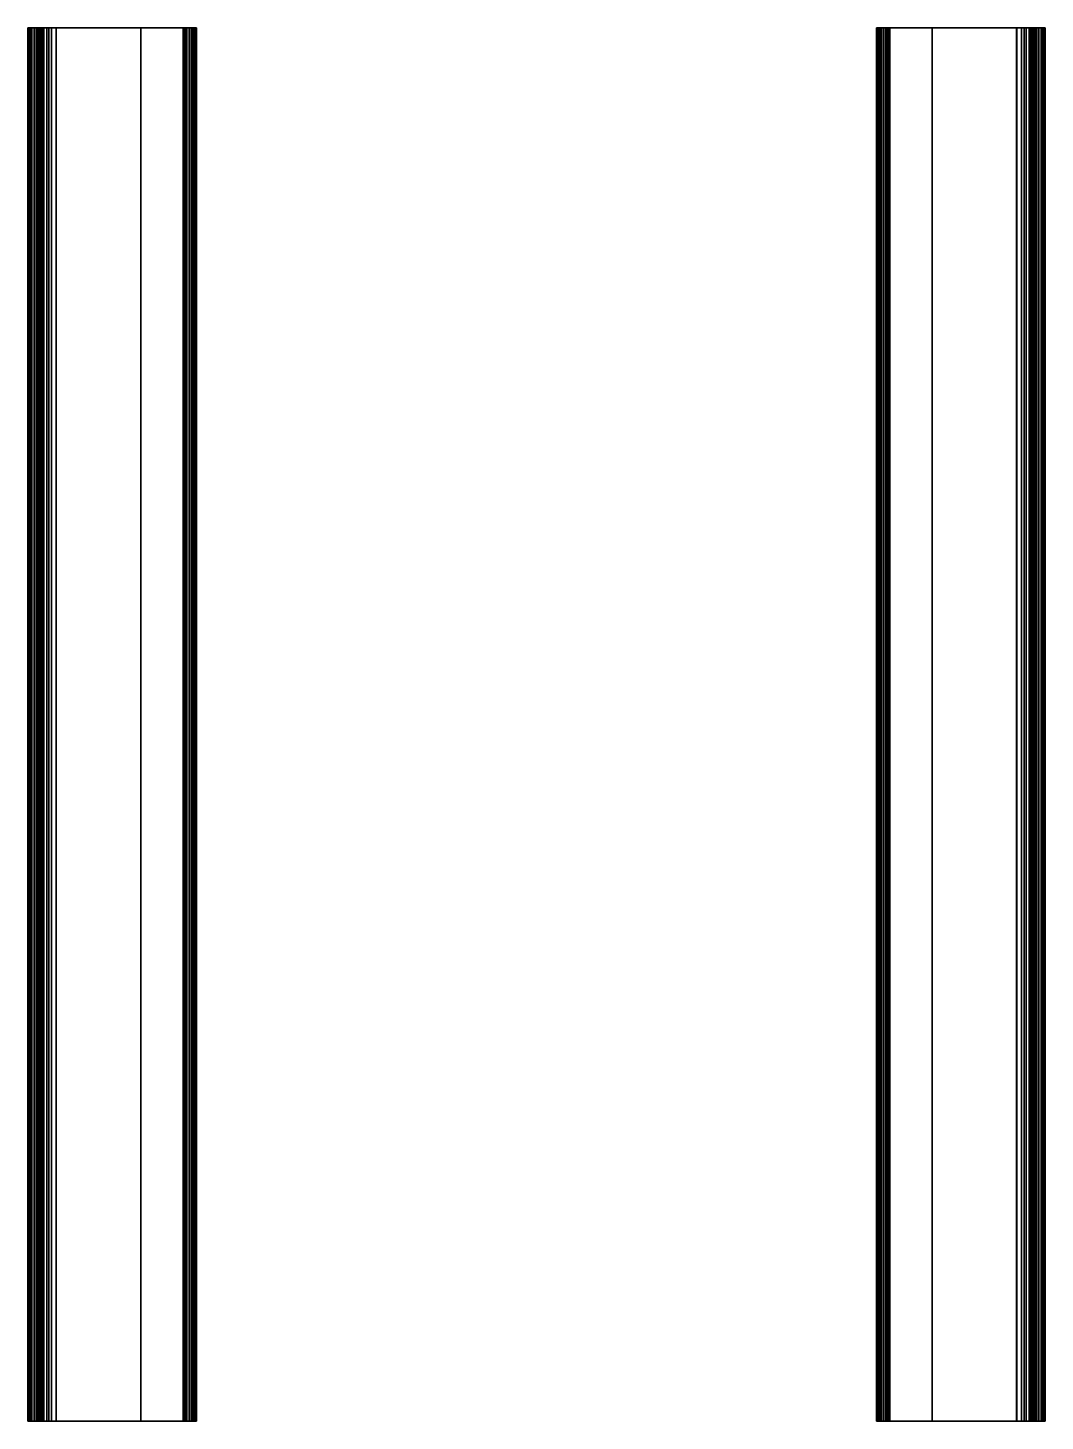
# Model space of a CAD drawing. Header units: inches. Extents: x 0 to 161, y 0 to 220.
import ezdxf

# ---------------------------------------------------------------- set-up
doc = ezdxf.new("R2010")
doc.units = ezdxf.units.IN
doc.header["$MEASUREMENT"] = 0
doc.layers.add('ACESSORIOS', color=4, linetype='Continuous')

msp = doc.modelspace()

# ---------------------------------------------------------------- linework, layer by layer
at = {"layer": 'ACESSORIOS'}
for points in [[(1.5, 0, 43.6), (0, 0, 43.6), (0, 220, 43.6), (1.5, 220, 43.6)], [(0, 0, 40.63), (0, 0, 43.6), (0, 220, 43.6), (0, 220, 40.63)], [(1.5, 220, 40.63), (1.5, 220, 43.6), (0, 220, 43.6), (0, 220, 40.63)], [(0, 0, 4.5), (0, 220, 4.5), (0, 220, 16.17), (0, 0, 16.17)], [(1.5, 220, 4.5), (0, 220, 4.5), (0, 220, 16.17), (1.5, 220, 16.17)], [(1, 220, 38.8), (1, 0, 38.8), (0.59, 0, 39.21), (0.59, 220, 39.21)], [(0.59, 0, 17.59), (1, 0, 18), (1, 220, 18), (0.59, 220, 17.59)], [(1, 0, 38.8), (1, 0, 18), (1, 220, 18), (1, 220, 38.8)], [(1, 220, 38.8), (2.5, 220, 38.8), (2.5, 220, 18), (1, 220, 18)], [(1.5, 220, 43.6), (1.5, 220, 40.63), (1.5, 0, 40.63), (1.5, 0, 43.6)], [(1.5, 0, 4.5), (1.5, 220, 4.5), (1.5, 220, 16.17), (1.5, 0, 16.17)], [(1.91, 0, 40.21), (1.5, 0, 40.63), (1.5, 220, 40.63), (1.91, 220, 40.21)], [(1.5, 0, 16.17), (1.91, 0, 16.59), (1.91, 220, 16.59), (1.5, 220, 16.17)], [(2.5, 0, 18), (2.5, 220, 18), (2.5, 220, 38.8), (2.5, 0, 38.8)], [(4.5, 220, 1.5), (4.48, 220), (24.5, 220, 0), (24.5, 220, 1.5)], [(24.5, 0, 0), (4.48, 0), (4.48, 220), (24.5, 220, 0)], [(4.5, 0, 1.5), (4.5, 220, 1.5), (24.5, 220, 1.5), (24.5, 0, 1.5)], [(17.82, 220, 14.3), (17.82, 220, 15.8), (24.52, 220, 15.8), (24.52, 220, 14.3)], [(17.82, 220, 15.8), (17.82, 0, 15.8), (24.52, 0, 15.8), (24.52, 220, 15.8)], [(24.52, 220, 14.3), (17.82, 220, 14.3), (17.82, 0, 14.3), (24.52, 0, 14.3)], [(17.82, 0, 14.3), (17.82, 0, 15.8), (17.82, 220, 15.8), (17.82, 220, 14.3)], [(25.1, 220, 2.1), (26.6, 220, 2.1), (26.6, 220, 14.02), (25.12, 220, 13.79)], [(25.12, 220, 13.79), (25.1, 220, 2.1), (25.1, 0, 2.1), (25.12, 0, 13.79)], [(26.6, 220, 2.1), (26.6, 0, 2.1), (26.6, 0, 14.02), (26.6, 220, 14.02)], [(135.48, 220, 2.1), (133.98, 220, 2.1), (133.98, 220, 14.02), (135.46, 220, 13.79)], [(133.98, 220, 2.1), (133.98, 0, 2.1), (133.98, 0, 14.02), (133.98, 220, 14.02)], [(135.46, 220, 13.79), (135.48, 220, 2.1), (135.48, 0, 2.1), (135.46, 0, 13.79)], [(142.76, 220, 14.3), (142.76, 220, 15.8), (136.06, 220, 15.8), (136.06, 220, 14.3)], [(142.76, 220, 15.8), (142.76, 0, 15.8), (136.06, 0, 15.8), (136.06, 220, 15.8)], [(136.06, 220, 14.3), (142.76, 220, 14.3), (142.76, 0, 14.3), (136.06, 0, 14.3)], [(156.08, 220, 1.5), (156.1, 220), (136.08, 220, 0), (136.08, 220, 1.5)], [(156.08, 0, 1.5), (156.08, 220, 1.5), (136.08, 220, 1.5), (136.08, 0, 1.5)], [(136.08, 0, 0), (156.1, 0), (156.1, 220), (136.08, 220, 0)], [(142.76, 0, 14.3), (142.76, 0, 15.8), (142.76, 220, 15.8), (142.76, 220, 14.3)], [(158.08, 0, 18), (158.08, 220, 18), (158.08, 220, 38.8), (158.08, 0, 38.8)], [(159.58, 220, 38.8), (158.08, 220, 38.8), (158.08, 220, 18), (159.58, 220, 18)], [(158.67, 0, 40.21), (159.08, 0, 40.63), (159.08, 220, 40.63), (158.67, 220, 40.21)], [(159.08, 0, 16.17), (158.67, 0, 16.59), (158.67, 220, 16.59), (159.08, 220, 16.17)], [(159.08, 0, 43.6), (160.58, 0, 43.6), (160.58, 220, 43.6), (159.08, 220, 43.6)], [(159.08, 220, 43.6), (159.08, 220, 40.63), (159.08, 0, 40.63), (159.08, 0, 43.6)], [(159.08, 220, 40.63), (159.08, 220, 43.6), (160.58, 220, 43.6), (160.58, 220, 40.63)], [(159.08, 0, 4.5), (159.08, 220, 4.5), (159.08, 220, 16.17), (159.08, 0, 16.17)], [(159.08, 220, 4.5), (160.58, 220, 4.5), (160.58, 220, 16.17), (159.08, 220, 16.17)], [(159.58, 0, 38.8), (159.58, 0, 18), (159.58, 220, 18), (159.58, 220, 38.8)], [(159.58, 220, 38.8), (159.58, 0, 38.8), (159.99, 0, 39.21), (159.99, 220, 39.21)], [(159.99, 0, 17.59), (159.58, 0, 18), (159.58, 220, 18), (159.99, 220, 17.59)], [(160.58, 0, 40.63), (160.58, 0, 43.6), (160.58, 220, 43.6), (160.58, 220, 40.63)], [(160.58, 0, 4.5), (160.58, 220, 4.5), (160.58, 220, 16.17), (160.58, 0, 16.17)], [(1.5, 0, 43.6), (0, 0, 43.6), (0, 0, 40.63), (1.5, 0, 40.63)], [(0, 0, 16.17), (1.5, 0, 16.17), (1.5, 0, 4.5), (0, 0, 4.5)], [(2.5, 0, 38.8), (1, 0, 38.8), (1, 0, 18), (2.5, 0, 18)], [(4.5, 0, 1.5), (4.48, 0), (24.5, 0, 0), (24.5, 0, 1.5)], [(17.82, 0, 14.3), (17.82, 0, 15.8), (24.52, 0, 15.8), (24.52, 0, 14.3)], [(25.1, 0, 2.1), (26.6, 0, 2.1), (26.6, 0, 14.02), (25.12, 0, 13.79)], [(135.48, 0, 2.1), (133.98, 0, 2.1), (133.98, 0, 14.02), (135.46, 0, 13.79)], [(142.76, 0, 14.3), (142.76, 0, 15.8), (136.06, 0, 15.8), (136.06, 0, 14.3)], [(156.08, 0, 1.5), (156.1, 0), (136.08, 0, 0), (136.08, 0, 1.5)], [(158.08, 0, 38.8), (159.58, 0, 38.8), (159.58, 0, 18), (158.08, 0, 18)], [(159.08, 0, 43.6), (160.58, 0, 43.6), (160.58, 0, 40.63), (159.08, 0, 40.63)], [(160.58, 0, 16.17), (159.08, 0, 16.17), (159.08, 0, 4.5), (160.58, 0, 4.5)]]:
    msp.add_3dface(points, dxfattribs=at)

# ---------------------------------------------------------------- meshes
mesh = msp.add_polymesh((2, 7), dxfattribs=at)
for k, corner in enumerate([(4.48, 0), (3.32, 0, 0.16), (2.24, 0, 0.61), (1.31, 0, 1.32), (0.6, 0, 2.26), (0.15, 0, 3.34), (0, 0, 4.5), (4.48, 220), (3.32, 220, 0.16), (2.24, 220, 0.61), (1.31, 220, 1.32), (0.6, 220, 2.26), (0.15, 220, 3.34), (0, 220, 4.5)]):
    mesh.set_mesh_vertex(divmod(k, 7), corner)
mesh = msp.add_polymesh((2, 7), dxfattribs=at)
for k, corner in enumerate([(1.5, 220, 4.5), (1.6, 220, 3.72), (1.9, 220, 3), (2.38, 220, 2.38), (3, 220, 1.9), (3.72, 220, 1.6), (4.5, 220, 1.5), (0, 220, 4.5), (0.15, 220, 3.34), (0.6, 220, 2.26), (1.31, 220, 1.32), (2.24, 220, 0.61), (3.32, 220, 0.16), (4.48, 220)]):
    mesh.set_mesh_vertex(divmod(k, 7), corner)
mesh = msp.add_polymesh((2, 7), dxfattribs=at)
for k, corner in enumerate([(0, 220, 40.63), (0.02, 220, 40.34), (0.07, 220, 40.09), (0.16, 220, 39.85), (0.27, 220, 39.62), (0.42, 220, 39.41), (0.59, 220, 39.21), (1.5, 220, 40.63), (1.59, 220, 40.54), (1.66, 220, 40.47), (1.72, 220, 40.41), (1.79, 220, 40.34), (1.85, 220, 40.28), (1.91, 220, 40.21)]):
    mesh.set_mesh_vertex(divmod(k, 7), corner)
mesh = msp.add_polymesh((2, 7), dxfattribs=at)
for k, corner in enumerate([(0, 0, 40.63), (0.02, 0, 40.34), (0.07, 0, 40.09), (0.16, 0, 39.85), (0.27, 0, 39.62), (0.42, 0, 39.41), (0.59, 0, 39.21), (0, 220, 40.63), (0.02, 220, 40.34), (0.07, 220, 40.09), (0.16, 220, 39.85), (0.27, 220, 39.62), (0.42, 220, 39.41), (0.59, 220, 39.21)]):
    mesh.set_mesh_vertex(divmod(k, 7), corner)
mesh = msp.add_polymesh((2, 7), dxfattribs=at)
for k, corner in enumerate([(0, 220, 16.17), (0.02, 220, 16.43), (0.07, 220, 16.69), (0.15, 220, 16.94), (0.27, 220, 17.17), (0.41, 220, 17.39), (0.59, 220, 17.59), (0, 0, 16.17), (0.02, 0, 16.43), (0.07, 0, 16.69), (0.15, 0, 16.94), (0.27, 0, 17.17), (0.41, 0, 17.39), (0.59, 0, 17.59)]):
    mesh.set_mesh_vertex(divmod(k, 7), corner)
mesh = msp.add_polymesh((2, 7), dxfattribs=at)
for k, corner in enumerate([(0.59, 220, 17.59), (0.41, 220, 17.39), (0.27, 220, 17.17), (0.15, 220, 16.94), (0.07, 220, 16.69), (0.02, 220, 16.43), (0, 220, 16.17), (1.91, 220, 16.59), (1.85, 220, 16.52), (1.78, 220, 16.45), (1.71, 220, 16.38), (1.64, 220, 16.31), (1.57, 220, 16.24), (1.5, 220, 16.17)]):
    mesh.set_mesh_vertex(divmod(k, 7), corner)
mesh = msp.add_polymesh((2, 7), dxfattribs=at)
for k, corner in enumerate([(2.5, 220, 38.8), (2.48, 220, 39.06), (2.43, 220, 39.32), (2.35, 220, 39.56), (2.23, 220, 39.8), (2.09, 220, 40.02), (1.91, 220, 40.21), (1, 220, 38.8), (0.93, 220, 38.87), (0.86, 220, 38.94), (0.79, 220, 39.01), (0.72, 220, 39.08), (0.65, 220, 39.15), (0.59, 220, 39.21)]):
    mesh.set_mesh_vertex(divmod(k, 7), corner)
mesh = msp.add_polymesh((2, 7), dxfattribs=at)
for k, corner in enumerate([(2.5, 220, 18), (2.48, 220, 17.74), (2.43, 220, 17.48), (2.35, 220, 17.23), (2.23, 220, 17), (2.09, 220, 16.78), (1.91, 220, 16.59), (1, 220, 18), (0.93, 220, 17.93), (0.86, 220, 17.86), (0.79, 220, 17.79), (0.72, 220, 17.72), (0.65, 220, 17.65), (0.59, 220, 17.59)]):
    mesh.set_mesh_vertex(divmod(k, 7), corner)
mesh = msp.add_polymesh((2, 7), dxfattribs=at)
for k, corner in enumerate([(4.5, 220, 1.5), (3.72, 220, 1.6), (3, 220, 1.9), (2.38, 220, 2.38), (1.9, 220, 3), (1.6, 220, 3.72), (1.5, 220, 4.5), (4.5, 0, 1.5), (3.72, 0, 1.6), (3, 0, 1.9), (2.38, 0, 2.38), (1.9, 0, 3), (1.6, 0, 3.72), (1.5, 0, 4.5)]):
    mesh.set_mesh_vertex(divmod(k, 7), corner)
mesh = msp.add_polymesh((2, 7), dxfattribs=at)
for k, corner in enumerate([(2.5, 220, 38.8), (2.48, 220, 39.06), (2.43, 220, 39.32), (2.35, 220, 39.56), (2.23, 220, 39.8), (2.09, 220, 40.02), (1.91, 220, 40.21), (2.5, 0, 38.8), (2.48, 0, 39.06), (2.43, 0, 39.32), (2.35, 0, 39.56), (2.23, 0, 39.8), (2.09, 0, 40.02), (1.91, 0, 40.21)]):
    mesh.set_mesh_vertex(divmod(k, 7), corner)
mesh = msp.add_polymesh((2, 7), dxfattribs=at)
for k, corner in enumerate([(2.5, 0, 18), (2.48, 0, 17.74), (2.43, 0, 17.48), (2.35, 0, 17.23), (2.23, 0, 17), (2.09, 0, 16.78), (1.91, 0, 16.59), (2.5, 220, 18), (2.48, 220, 17.74), (2.43, 220, 17.48), (2.35, 220, 17.23), (2.23, 220, 17), (2.09, 220, 16.78), (1.91, 220, 16.59)]):
    mesh.set_mesh_vertex(divmod(k, 7), corner)
mesh = msp.add_polymesh((2, 7), dxfattribs=at)
for k, corner in enumerate([(25.1, 0, 2.1), (25.08, 0, 1.94), (25.02, 0, 1.8), (24.92, 0, 1.68), (24.8, 0, 1.58), (24.66, 0, 1.52), (24.5, 0, 1.5), (25.1, 220, 2.1), (25.08, 220, 1.94), (25.02, 220, 1.8), (24.92, 220, 1.68), (24.8, 220, 1.58), (24.66, 220, 1.52), (24.5, 220, 1.5)]):
    mesh.set_mesh_vertex(divmod(k, 7), corner)
mesh = msp.add_polymesh((2, 7), dxfattribs=at)
for k, corner in enumerate([(26.6, 220, 2.1), (26.53, 220, 1.56), (26.32, 220, 1.05), (25.98, 220, 0.62), (25.55, 220, 0.28), (25.04, 220, 0.07), (24.5, 220, 0), (26.6, 0, 2.1), (26.53, 0, 1.56), (26.32, 0, 1.05), (25.98, 0, 0.62), (25.55, 0, 0.28), (25.04, 0, 0.07), (24.5, 0, 0)]):
    mesh.set_mesh_vertex(divmod(k, 7), corner)
mesh = msp.add_polymesh((2, 7), dxfattribs=at)
for k, corner in enumerate([(24.5, 220, 1.5), (24.66, 220, 1.52), (24.8, 220, 1.58), (24.92, 220, 1.68), (25.02, 220, 1.8), (25.08, 220, 1.94), (25.1, 220, 2.1), (24.5, 220, 0), (25.04, 220, 0.07), (25.55, 220, 0.28), (25.98, 220, 0.62), (26.32, 220, 1.05), (26.53, 220, 1.56), (26.6, 220, 2.1)]):
    mesh.set_mesh_vertex(divmod(k, 7), corner)
mesh = msp.add_polymesh((2, 7), dxfattribs=at)
for k, corner in enumerate([(25.12, 220, 13.79), (25.08, 220, 13.92), (25.01, 220, 14.05), (24.91, 220, 14.15), (24.8, 220, 14.23), (24.66, 220, 14.28), (24.52, 220, 14.3), (25.12, 0, 13.79), (25.08, 0, 13.92), (25.01, 0, 14.05), (24.91, 0, 14.15), (24.8, 0, 14.23), (24.66, 0, 14.28), (24.52, 0, 14.3)]):
    mesh.set_mesh_vertex(divmod(k, 7), corner)
mesh = msp.add_polymesh((2, 7), dxfattribs=at)
for k, corner in enumerate([(26.6, 0, 14.02), (26.46, 0, 14.5), (26.22, 0, 14.93), (25.89, 0, 15.29), (25.48, 0, 15.57), (25.01, 0, 15.74), (24.52, 0, 15.8), (26.6, 220, 14.02), (26.46, 220, 14.5), (26.22, 220, 14.93), (25.89, 220, 15.29), (25.48, 220, 15.57), (25.01, 220, 15.74), (24.52, 220, 15.8)]):
    mesh.set_mesh_vertex(divmod(k, 7), corner)
mesh = msp.add_polymesh((2, 7), dxfattribs=at)
for k, corner in enumerate([(24.52, 220, 14.3), (24.66, 220, 14.28), (24.8, 220, 14.23), (24.91, 220, 14.15), (25.01, 220, 14.05), (25.08, 220, 13.92), (25.12, 220, 13.79), (24.52, 220, 15.8), (25.01, 220, 15.74), (25.48, 220, 15.57), (25.89, 220, 15.29), (26.22, 220, 14.93), (26.46, 220, 14.5), (26.6, 220, 14.02)]):
    mesh.set_mesh_vertex(divmod(k, 7), corner)
mesh = msp.add_polymesh((2, 7), dxfattribs=at)
for k, corner in enumerate([(133.98, 220, 2.1), (134.05, 220, 1.56), (134.26, 220, 1.05), (134.59, 220, 0.62), (135.03, 220, 0.28), (135.54, 220, 0.07), (136.08, 220, 0), (133.98, 0, 2.1), (134.05, 0, 1.56), (134.26, 0, 1.05), (134.59, 0, 0.62), (135.03, 0, 0.28), (135.54, 0, 0.07), (136.08, 0, 0)]):
    mesh.set_mesh_vertex(divmod(k, 7), corner)
mesh = msp.add_polymesh((2, 7), dxfattribs=at)
for k, corner in enumerate([(133.98, 0, 14.02), (134.11, 0, 14.5), (134.36, 0, 14.93), (134.69, 0, 15.29), (135.1, 0, 15.57), (135.57, 0, 15.74), (136.06, 0, 15.8), (133.98, 220, 14.02), (134.11, 220, 14.5), (134.36, 220, 14.93), (134.69, 220, 15.29), (135.1, 220, 15.57), (135.57, 220, 15.74), (136.06, 220, 15.8)]):
    mesh.set_mesh_vertex(divmod(k, 7), corner)
mesh = msp.add_polymesh((2, 7), dxfattribs=at)
for k, corner in enumerate([(136.06, 220, 14.3), (135.92, 220, 14.28), (135.78, 220, 14.23), (135.67, 220, 14.15), (135.57, 220, 14.05), (135.5, 220, 13.92), (135.46, 220, 13.79), (136.06, 220, 15.8), (135.57, 220, 15.74), (135.1, 220, 15.57), (134.69, 220, 15.29), (134.36, 220, 14.93), (134.11, 220, 14.5), (133.98, 220, 14.02)]):
    mesh.set_mesh_vertex(divmod(k, 7), corner)
mesh = msp.add_polymesh((2, 7), dxfattribs=at)
for k, corner in enumerate([(136.08, 220, 1.5), (135.92, 220, 1.52), (135.78, 220, 1.58), (135.66, 220, 1.68), (135.56, 220, 1.8), (135.5, 220, 1.94), (135.48, 220, 2.1), (136.08, 220, 0), (135.54, 220, 0.07), (135.03, 220, 0.28), (134.59, 220, 0.62), (134.26, 220, 1.05), (134.05, 220, 1.56), (133.98, 220, 2.1)]):
    mesh.set_mesh_vertex(divmod(k, 7), corner)
mesh = msp.add_polymesh((2, 7), dxfattribs=at)
for k, corner in enumerate([(135.46, 220, 13.79), (135.5, 220, 13.92), (135.57, 220, 14.05), (135.67, 220, 14.15), (135.78, 220, 14.23), (135.92, 220, 14.28), (136.06, 220, 14.3), (135.46, 0, 13.79), (135.5, 0, 13.92), (135.57, 0, 14.05), (135.67, 0, 14.15), (135.78, 0, 14.23), (135.92, 0, 14.28), (136.06, 0, 14.3)]):
    mesh.set_mesh_vertex(divmod(k, 7), corner)
mesh = msp.add_polymesh((2, 7), dxfattribs=at)
for k, corner in enumerate([(135.48, 0, 2.1), (135.5, 0, 1.94), (135.56, 0, 1.8), (135.66, 0, 1.68), (135.78, 0, 1.58), (135.92, 0, 1.52), (136.08, 0, 1.5), (135.48, 220, 2.1), (135.5, 220, 1.94), (135.56, 220, 1.8), (135.66, 220, 1.68), (135.78, 220, 1.58), (135.92, 220, 1.52), (136.08, 220, 1.5)]):
    mesh.set_mesh_vertex(divmod(k, 7), corner)
mesh = msp.add_polymesh((2, 7), dxfattribs=at)
for k, corner in enumerate([(156.08, 220, 1.5), (156.86, 220, 1.6), (157.58, 220, 1.9), (158.2, 220, 2.38), (158.68, 220, 3), (158.98, 220, 3.72), (159.08, 220, 4.5), (156.08, 0, 1.5), (156.86, 0, 1.6), (157.58, 0, 1.9), (158.2, 0, 2.38), (158.68, 0, 3), (158.98, 0, 3.72), (159.08, 0, 4.5)]):
    mesh.set_mesh_vertex(divmod(k, 7), corner)
mesh = msp.add_polymesh((2, 7), dxfattribs=at)
for k, corner in enumerate([(159.08, 220, 4.5), (158.98, 220, 3.72), (158.68, 220, 3), (158.2, 220, 2.38), (157.58, 220, 1.9), (156.86, 220, 1.6), (156.08, 220, 1.5), (160.58, 220, 4.5), (160.43, 220, 3.34), (159.98, 220, 2.26), (159.27, 220, 1.32), (158.34, 220, 0.61), (157.26, 220, 0.16), (156.1, 220)]):
    mesh.set_mesh_vertex(divmod(k, 7), corner)
mesh = msp.add_polymesh((2, 7), dxfattribs=at)
for k, corner in enumerate([(156.1, 0), (157.26, 0, 0.16), (158.34, 0, 0.61), (159.27, 0, 1.32), (159.98, 0, 2.26), (160.43, 0, 3.34), (160.58, 0, 4.5), (156.1, 220), (157.26, 220, 0.16), (158.34, 220, 0.61), (159.27, 220, 1.32), (159.98, 220, 2.26), (160.43, 220, 3.34), (160.58, 220, 4.5)]):
    mesh.set_mesh_vertex(divmod(k, 7), corner)
mesh = msp.add_polymesh((2, 7), dxfattribs=at)
for k, corner in enumerate([(158.08, 220, 38.8), (158.1, 220, 39.06), (158.15, 220, 39.32), (158.23, 220, 39.56), (158.35, 220, 39.8), (158.49, 220, 40.02), (158.67, 220, 40.21), (159.58, 220, 38.8), (159.65, 220, 38.87), (159.72, 220, 38.94), (159.79, 220, 39.01), (159.86, 220, 39.08), (159.92, 220, 39.15), (159.99, 220, 39.21)]):
    mesh.set_mesh_vertex(divmod(k, 7), corner)
mesh = msp.add_polymesh((2, 7), dxfattribs=at)
for k, corner in enumerate([(158.08, 220, 38.8), (158.1, 220, 39.06), (158.15, 220, 39.32), (158.23, 220, 39.56), (158.35, 220, 39.8), (158.49, 220, 40.02), (158.67, 220, 40.21), (158.08, 0, 38.8), (158.1, 0, 39.06), (158.15, 0, 39.32), (158.23, 0, 39.56), (158.35, 0, 39.8), (158.49, 0, 40.02), (158.67, 0, 40.21)]):
    mesh.set_mesh_vertex(divmod(k, 7), corner)
mesh = msp.add_polymesh((2, 7), dxfattribs=at)
for k, corner in enumerate([(158.08, 0, 18), (158.1, 0, 17.74), (158.15, 0, 17.48), (158.23, 0, 17.23), (158.35, 0, 17), (158.49, 0, 16.78), (158.67, 0, 16.59), (158.08, 220, 18), (158.1, 220, 17.74), (158.15, 220, 17.48), (158.23, 220, 17.23), (158.35, 220, 17), (158.49, 220, 16.78), (158.67, 220, 16.59)]):
    mesh.set_mesh_vertex(divmod(k, 7), corner)
mesh = msp.add_polymesh((2, 7), dxfattribs=at)
for k, corner in enumerate([(158.08, 220, 18), (158.1, 220, 17.74), (158.15, 220, 17.48), (158.23, 220, 17.23), (158.35, 220, 17), (158.49, 220, 16.78), (158.67, 220, 16.59), (159.58, 220, 18), (159.65, 220, 17.93), (159.72, 220, 17.86), (159.79, 220, 17.79), (159.86, 220, 17.72), (159.92, 220, 17.65), (159.99, 220, 17.59)]):
    mesh.set_mesh_vertex(divmod(k, 7), corner)
mesh = msp.add_polymesh((2, 7), dxfattribs=at)
for k, corner in enumerate([(160.58, 220, 40.63), (160.56, 220, 40.34), (160.51, 220, 40.09), (160.42, 220, 39.85), (160.31, 220, 39.62), (160.16, 220, 39.41), (159.99, 220, 39.21), (159.08, 220, 40.63), (158.99, 220, 40.54), (158.92, 220, 40.47), (158.86, 220, 40.41), (158.79, 220, 40.34), (158.73, 220, 40.28), (158.67, 220, 40.21)]):
    mesh.set_mesh_vertex(divmod(k, 7), corner)
mesh = msp.add_polymesh((2, 7), dxfattribs=at)
for k, corner in enumerate([(159.99, 220, 17.59), (160.17, 220, 17.39), (160.31, 220, 17.17), (160.43, 220, 16.94), (160.51, 220, 16.69), (160.56, 220, 16.43), (160.58, 220, 16.17), (158.67, 220, 16.59), (158.73, 220, 16.52), (158.8, 220, 16.45), (158.87, 220, 16.38), (158.94, 220, 16.31), (159.01, 220, 16.24), (159.08, 220, 16.17)]):
    mesh.set_mesh_vertex(divmod(k, 7), corner)
mesh = msp.add_polymesh((2, 7), dxfattribs=at)
for k, corner in enumerate([(160.58, 0, 40.63), (160.56, 0, 40.34), (160.51, 0, 40.09), (160.42, 0, 39.85), (160.31, 0, 39.62), (160.16, 0, 39.41), (159.99, 0, 39.21), (160.58, 220, 40.63), (160.56, 220, 40.34), (160.51, 220, 40.09), (160.42, 220, 39.85), (160.31, 220, 39.62), (160.16, 220, 39.41), (159.99, 220, 39.21)]):
    mesh.set_mesh_vertex(divmod(k, 7), corner)
mesh = msp.add_polymesh((2, 7), dxfattribs=at)
for k, corner in enumerate([(160.58, 220, 16.17), (160.56, 220, 16.43), (160.51, 220, 16.69), (160.43, 220, 16.94), (160.31, 220, 17.17), (160.17, 220, 17.39), (159.99, 220, 17.59), (160.58, 0, 16.17), (160.56, 0, 16.43), (160.51, 0, 16.69), (160.43, 0, 16.94), (160.31, 0, 17.17), (160.17, 0, 17.39), (159.99, 0, 17.59)]):
    mesh.set_mesh_vertex(divmod(k, 7), corner)
mesh = msp.add_polymesh((2, 7), dxfattribs=at)
for k, corner in enumerate([(4.48, 0), (3.32, 0, 0.16), (2.24, 0, 0.61), (1.31, 0, 1.32), (0.6, 0, 2.26), (0.15, 0, 3.34), (0, 0, 4.5), (4.5, 0, 1.5), (3.72, 0, 1.6), (3, 0, 1.9), (2.38, 0, 2.38), (1.9, 0, 3), (1.6, 0, 3.72), (1.5, 0, 4.5)]):
    mesh.set_mesh_vertex(divmod(k, 7), corner)
mesh = msp.add_polymesh((2, 7), dxfattribs=at)
for k, corner in enumerate([(0.59, 0, 39.21), (0.42, 0, 39.41), (0.27, 0, 39.62), (0.16, 0, 39.85), (0.07, 0, 40.09), (0.02, 0, 40.34), (0, 0, 40.63), (1.91, 0, 40.21), (1.85, 0, 40.28), (1.78, 0, 40.35), (1.71, 0, 40.42), (1.64, 0, 40.49), (1.57, 0, 40.56), (1.5, 0, 40.63)]):
    mesh.set_mesh_vertex(divmod(k, 7), corner)
mesh = msp.add_polymesh((2, 7), dxfattribs=at)
for k, corner in enumerate([(0.59, 0, 17.59), (0.41, 0, 17.39), (0.27, 0, 17.17), (0.15, 0, 16.94), (0.07, 0, 16.69), (0.02, 0, 16.43), (0, 0, 16.17), (1.91, 0, 16.59), (1.85, 0, 16.52), (1.78, 0, 16.45), (1.71, 0, 16.38), (1.64, 0, 16.31), (1.57, 0, 16.24), (1.5, 0, 16.17)]):
    mesh.set_mesh_vertex(divmod(k, 7), corner)
mesh = msp.add_polymesh((2, 7), dxfattribs=at)
for k, corner in enumerate([(1, 0, 38.8), (0.93, 0, 38.87), (0.86, 0, 38.94), (0.79, 0, 39.01), (0.72, 0, 39.08), (0.65, 0, 39.15), (0.59, 0, 39.21), (2.5, 0, 38.8), (2.48, 0, 39.06), (2.43, 0, 39.32), (2.35, 0, 39.56), (2.23, 0, 39.8), (2.09, 0, 40.02), (1.91, 0, 40.21)]):
    mesh.set_mesh_vertex(divmod(k, 7), corner)
mesh = msp.add_polymesh((2, 7), dxfattribs=at)
for k, corner in enumerate([(2.5, 0, 18), (2.48, 0, 17.74), (2.43, 0, 17.48), (2.35, 0, 17.23), (2.23, 0, 17), (2.09, 0, 16.78), (1.91, 0, 16.59), (1, 0, 18), (0.93, 0, 17.93), (0.86, 0, 17.86), (0.79, 0, 17.79), (0.72, 0, 17.72), (0.65, 0, 17.65), (0.59, 0, 17.59)]):
    mesh.set_mesh_vertex(divmod(k, 7), corner)
mesh = msp.add_polymesh((2, 7), dxfattribs=at)
for k, corner in enumerate([(24.5, 0, 1.5), (24.66, 0, 1.52), (24.8, 0, 1.58), (24.92, 0, 1.68), (25.02, 0, 1.8), (25.08, 0, 1.94), (25.1, 0, 2.1), (24.5, 0, 0), (25.04, 0, 0.07), (25.55, 0, 0.28), (25.98, 0, 0.62), (26.32, 0, 1.05), (26.53, 0, 1.56), (26.6, 0, 2.1)]):
    mesh.set_mesh_vertex(divmod(k, 7), corner)
mesh = msp.add_polymesh((2, 7), dxfattribs=at)
for k, corner in enumerate([(26.6, 0, 14.02), (26.46, 0, 14.5), (26.22, 0, 14.93), (25.89, 0, 15.29), (25.48, 0, 15.57), (25.01, 0, 15.74), (24.52, 0, 15.8), (25.12, 0, 13.79), (25.08, 0, 13.92), (25.01, 0, 14.05), (24.91, 0, 14.15), (24.8, 0, 14.23), (24.66, 0, 14.28), (24.52, 0, 14.3)]):
    mesh.set_mesh_vertex(divmod(k, 7), corner)
mesh = msp.add_polymesh((2, 7), dxfattribs=at)
for k, corner in enumerate([(136.08, 0, 1.5), (135.92, 0, 1.52), (135.78, 0, 1.58), (135.66, 0, 1.68), (135.56, 0, 1.8), (135.5, 0, 1.94), (135.48, 0, 2.1), (136.08, 0, 0), (135.54, 0, 0.07), (135.03, 0, 0.28), (134.59, 0, 0.62), (134.26, 0, 1.05), (134.05, 0, 1.56), (133.98, 0, 2.1)]):
    mesh.set_mesh_vertex(divmod(k, 7), corner)
mesh = msp.add_polymesh((2, 7), dxfattribs=at)
for k, corner in enumerate([(133.98, 0, 14.02), (134.11, 0, 14.5), (134.36, 0, 14.93), (134.69, 0, 15.29), (135.1, 0, 15.57), (135.57, 0, 15.74), (136.06, 0, 15.8), (135.46, 0, 13.79), (135.5, 0, 13.92), (135.57, 0, 14.05), (135.67, 0, 14.15), (135.78, 0, 14.23), (135.92, 0, 14.28), (136.06, 0, 14.3)]):
    mesh.set_mesh_vertex(divmod(k, 7), corner)
mesh = msp.add_polymesh((2, 7), dxfattribs=at)
for k, corner in enumerate([(156.1, 0), (157.26, 0, 0.16), (158.34, 0, 0.61), (159.27, 0, 1.32), (159.98, 0, 2.26), (160.43, 0, 3.34), (160.58, 0, 4.5), (156.08, 0, 1.5), (156.86, 0, 1.6), (157.58, 0, 1.9), (158.2, 0, 2.38), (158.68, 0, 3), (158.98, 0, 3.72), (159.08, 0, 4.5)]):
    mesh.set_mesh_vertex(divmod(k, 7), corner)
mesh = msp.add_polymesh((2, 7), dxfattribs=at)
for k, corner in enumerate([(159.58, 0, 38.8), (159.65, 0, 38.87), (159.72, 0, 38.94), (159.79, 0, 39.01), (159.86, 0, 39.08), (159.92, 0, 39.15), (159.99, 0, 39.21), (158.08, 0, 38.8), (158.1, 0, 39.06), (158.15, 0, 39.32), (158.23, 0, 39.56), (158.35, 0, 39.8), (158.49, 0, 40.02), (158.67, 0, 40.21)]):
    mesh.set_mesh_vertex(divmod(k, 7), corner)
mesh = msp.add_polymesh((2, 7), dxfattribs=at)
for k, corner in enumerate([(158.08, 0, 18), (158.1, 0, 17.74), (158.15, 0, 17.48), (158.23, 0, 17.23), (158.35, 0, 17), (158.49, 0, 16.78), (158.67, 0, 16.59), (159.58, 0, 18), (159.65, 0, 17.93), (159.72, 0, 17.86), (159.79, 0, 17.79), (159.86, 0, 17.72), (159.92, 0, 17.65), (159.99, 0, 17.59)]):
    mesh.set_mesh_vertex(divmod(k, 7), corner)
mesh = msp.add_polymesh((2, 7), dxfattribs=at)
for k, corner in enumerate([(159.99, 0, 39.21), (160.16, 0, 39.41), (160.31, 0, 39.62), (160.42, 0, 39.85), (160.51, 0, 40.09), (160.56, 0, 40.34), (160.58, 0, 40.63), (158.67, 0, 40.21), (158.73, 0, 40.28), (158.8, 0, 40.35), (158.87, 0, 40.42), (158.94, 0, 40.49), (159.01, 0, 40.56), (159.08, 0, 40.63)]):
    mesh.set_mesh_vertex(divmod(k, 7), corner)
mesh = msp.add_polymesh((2, 7), dxfattribs=at)
for k, corner in enumerate([(159.99, 0, 17.59), (160.17, 0, 17.39), (160.31, 0, 17.17), (160.43, 0, 16.94), (160.51, 0, 16.69), (160.56, 0, 16.43), (160.58, 0, 16.17), (158.67, 0, 16.59), (158.73, 0, 16.52), (158.8, 0, 16.45), (158.87, 0, 16.38), (158.94, 0, 16.31), (159.01, 0, 16.24), (159.08, 0, 16.17)]):
    mesh.set_mesh_vertex(divmod(k, 7), corner)

doc.saveas('drawing.dxf')
